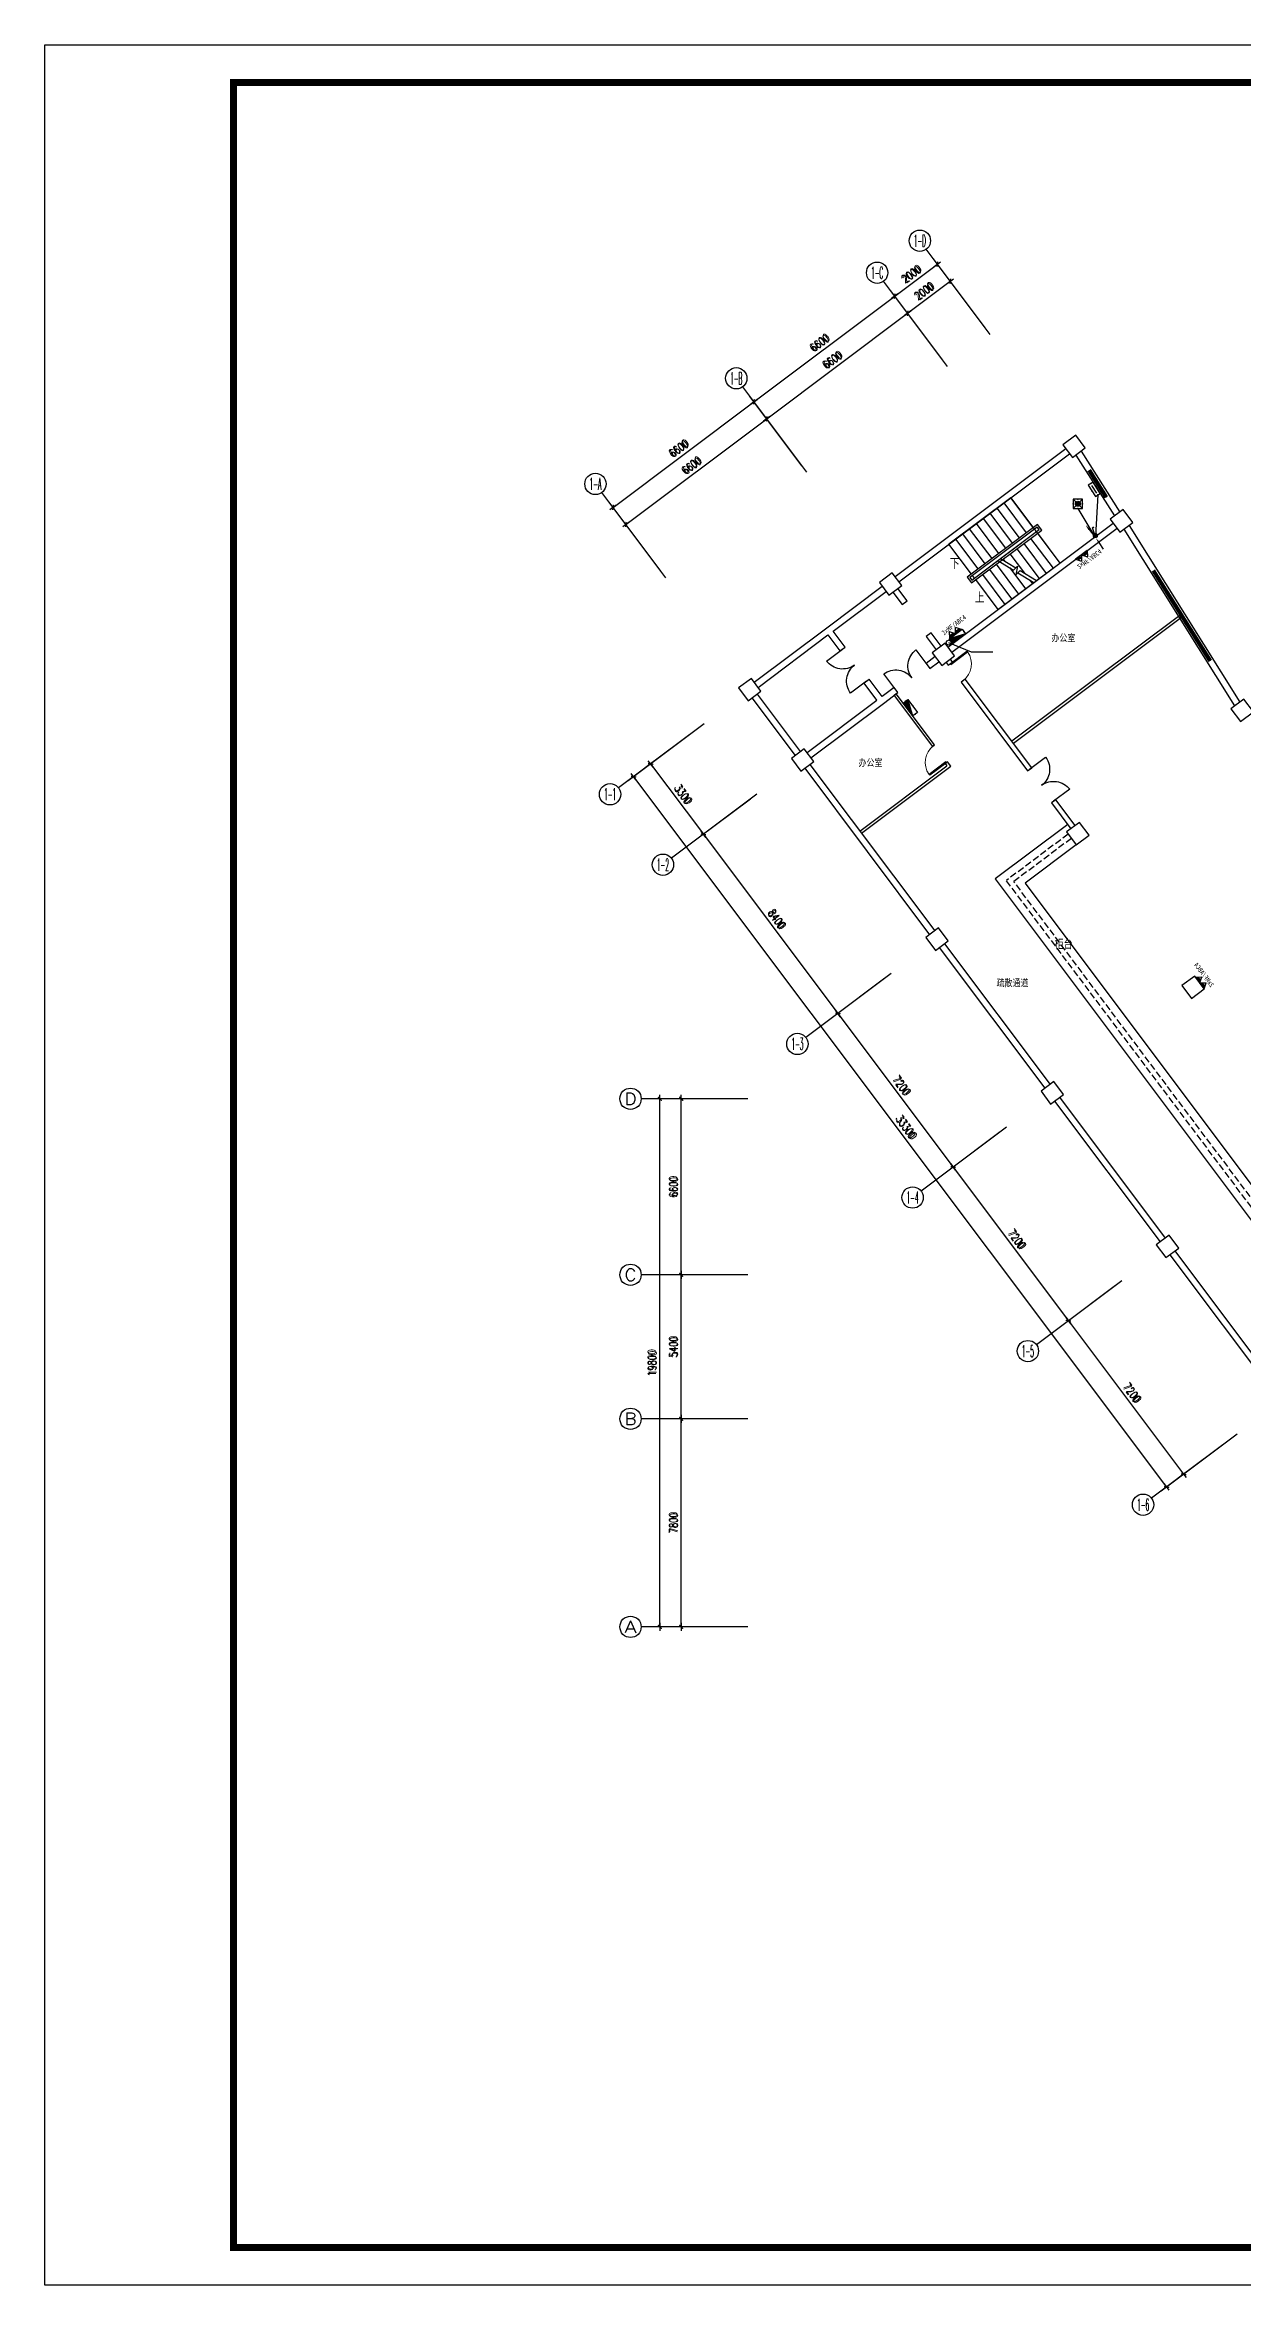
# Model space of a CAD drawing. Extents: x -149393 to 1177518, y -366685 to 296590.
# Drawn here: x 731850 to 776734, y -685 to 83324 of the extents above; entities that cross this region are included whole.
import ezdxf
from ezdxf.enums import TextEntityAlignment as Align

# ---------------------------------------------------------------- set-up
doc = ezdxf.new("R2010")
doc.units = 0
doc.header["$LTSCALE"] = 1000
doc.header["$MEASUREMENT"] = 0
doc.linetypes.add('DASH', pattern=[0.35, 0.25, -0.1])
doc.linetypes.add('常规', pattern=[20, 10, 0, 10])
doc.layers.get('0').update_dxf_attribs({"linetype": 'CONTINUOUS'})
doc.layers.get('Defpoints').update_dxf_attribs({"linetype": 'CONTINUOUS'})
for name, color, linetype in [('AXIS', 3, 'CONTINUOUS'), ('AXIS_TEXT', 7, 'CONTINUOUS'), ('COLUMN', 9, 'CONTINUOUS'), ('EQUIP-消防', 3, 'CONTINUOUS'), ('LWIRE', 4, 'CONTINUOUS'), ('PUB_TITLE', 253, 'CONTINUOUS'), ('STAIR', 2, 'CONTINUOUS'), ('TEL_SYMB', 3, 'CONTINUOUS'), ('TEL_TEXT', 7, 'CONTINUOUS'), ('WALL', 9, 'CONTINUOUS'), ('WALL-MOVE', 6, 'CONTINUOUS'), ('WINDOW', 4, 'CONTINUOUS'), ('WIRE-应急', 60, '常规')]:
    doc.layers.add(name, color=color, linetype=linetype)
doc.styles.add('_TCH_AXIS', font='COMPLEX', dxfattribs={"bigfont": 'GBCBIG'})
doc.styles.add('_TCH_DIM', font='SIMPLEX', dxfattribs={"bigfont": 'GBCBIG'})
doc.styles.add('_TCH_DIM_T3', font='SIMPLEX', dxfattribs={"width": 0.705882, "bigfont": 'GBCBIG'})
doc.styles.add('_TEL_DIM', font='', dxfattribs={"width": 0.8, "height": 3.5})
doc.styles.add('COMPLEX', font='COMPLEX')
doc.styles.add('DIM_FONT', font='SIMPLEX.shx', dxfattribs={"width": 0.8})
doc.styles.get("Standard").update_dxf_attribs({"font": 'gbenor.shx', "bigfont": 'gbcbig.shx'})
doc.styles.add('宋体', font='')
doc.styles.get('_TEL_DIM').set_extended_font_data('SimSun')
doc.styles.get('宋体').set_extended_font_data('SimSun')
doc.dimstyles.new('_TCH_ARCH&&100', dxfattribs={"dimtxt": 297.5, "dimasz": 100, "dimexe": 250, "dimexo": 300, "dimgap": 126.25, "dimtad": 1, "dimdec": 0, "dimzin": 0, "dimdsep": 46, "dimtxsty": '_TCH_DIM_T3', "dimblk": 'ARCHTICK', "dimcen": 0.09, "dimclrt": 7, "dimazin": 2, "dimtfac": 1, "dimtdec": 0, "dimtix": 1, "dimtmove": 2, "dimatfit": 3, "dimfxl": 1, "dimtolj": 1, "dimtzin": 0, "dimarcsym": 0})
doc.dimstyles.new('DIMN', dxfattribs={"dimtxt": 300, "dimasz": 1, "dimexe": 250, "dimexo": 300, "dimgap": 150, "dimtad": 1, "dimdec": 0, "dimdsep": 46, "dimtxsty": 'DIM_FONT', "dimblk": '_DIMX', "dimcen": 2.5, "dimclrt": 7, "dimadec": 0, "dimazin": 0, "dimtfac": 1, "dimtdec": 0, "dimtix": 1, "dimtmove": 2, "dimatfit": 3, "dimldrblk": '_DIMX', "dimfxl": 1, "dimtolj": 1, "dimarcsym": 0})

# ---------------------------------------------------------------- blocks, each defined once
blk = doc.blocks.new('$equip_U$00000441(cyc-PC)')
for p, q in [((-0.78, 0), (-0.39, 0.56)), ((0, 0), (-0.78, 0)), ((-0.54, 0.06), (-0.38, 0.23)), ((-0.54, 0.17), (-0.48, 0.23)), ((-0.54, 0), (-0.54, 0.23)), ((-0.54, 0.23), (-0.24, 0.23)), ((-0.24, 0), (-0.54, 0)), ((-0.5, 0), (-0.27, 0.23)), ((-0.4, 0), (-0.24, 0.16)), ((0, 0), (-0.39, 0.56)), ((-0.3, 0), (-0.24, 0.06)), ((-0.24, 0.23), (-0.24, 0)), ((0, 0), (0.39, 0.56)), ((0.78, 0), (0, 0)), ((0.24, 0.06), (0.41, 0.23)), ((0.24, 0.17), (0.3, 0.23)), ((0.24, 0), (0.24, 0.23)), ((0.24, 0.23), (0.54, 0.23)), ((0.54, 0), (0.24, 0)), ((0.28, 0), (0.51, 0.23)), ((0.38, 0), (0.54, 0.16)), ((0.78, 0), (0.39, 0.56)), ((0.49, 0), (0.54, 0.06)), ((0.54, 0.23), (0.54, 0))]:
    blk.add_line(p, q)
blk.add_point((0, 0))
at = {"style": '宋体', "width": 0.8}
blk.add_text('2xMF/ABC4', height=0.522, dxfattribs=at).set_placement((-1.12, 0.62))
at = {"color": 7, "style": '_TEL_DIM', "flags": 1}
blk.add_attdef('A', text='', height=0.00002, dxfattribs=at).set_placement((0, 0), align=Align.MIDDLE_CENTER)
blk = doc.blocks.new('$equip_U$00000306(cyc-PC)')
for p, q in [((1.6, -0.29), (0, 0.29)), ((0, 0.29), (1.6, 0.29)), ((0, -0.29), (0, 0.29)), ((1.6, 0.29), (1.6, -0.29)), ((1.6, -0.29), (0, -0.29))]:
    blk.add_line(p, q)
for p in [(0, 0), (0.8, 0.29), (1.6, 0), (0.8, -0.29)]:
    blk.add_point(p)
blk.add_solid([(1.6, -0.29), (0, -0.29), (0, 0.29)])
at = {"color": 7, "style": '_TEL_DIM', "flags": 1}
blk.add_attdef('A', text='', height=0.00002, dxfattribs=at).set_placement((0, 0), align=Align.MIDDLE_CENTER)
blk = doc.blocks.new('$TelecSys$00000079')
for p, q in [((0.7, 0.7), (0, 0)), ((0.1, 0.1), (0.1, 0.1)), ((-0.1, -0.1), (-0.1, -0.1))]:
    blk.add_line(p, q)
at = {"const_width": 0.142}
blk.add_lwpolyline([(-0.07, 0, 1), (0.07, 0, 1)], format="xyb", close=True, dxfattribs=at)
blk.add_solid([(0.63, 0.77), (0.77, 0.63), (1.15, 1.15)])
at = {"width": 0.8, "flags": 9}
blk.add_attdef('A', (0, 0), '', height=0.00002, dxfattribs=at)
blk = doc.blocks.new('$equip_U$00000427(cyc-PC)')
for p, q in [((-0.43, -0.43), (0.43, 0.43)), ((-0.43, 0.43), (0.43, -0.43))]:
    blk.add_line(p, q)
blk.add_lwpolyline([(-0.5, 0.5), (-0.5, -0.5), (0.5, -0.5), (0.5, 0.5)], close=True)
blk.add_circle((0, 0), 0.275)
for p in [(-0.5, 0), (0, 0.5), (0.5, 0), (0, -0.5)]:
    blk.add_point(p)
for points in [[(-0.24, 0.14), (0.24, 0.14), (-0.27, 0), (0.27, 0)], [(-0.24, -0.14), (0.24, -0.14), (-0.27, 0), (0.27, 0)], [(-0.14, 0.24), (0.14, 0.24), (-0.24, 0.14), (0.24, 0.14)], [(0, 0.27), (0, 0.27), (-0.14, 0.24), (0.14, 0.24)], [(-0.14, -0.24), (0.14, -0.24), (-0.24, -0.14), (0.24, -0.14)], [(0, -0.27), (0, -0.27), (-0.14, -0.24), (0.14, -0.24)]]:
    blk.add_solid(points)
at = {"color": 7, "style": '_TEL_DIM', "flags": 1}
blk.add_attdef('A', text='', height=0.00002, dxfattribs=at).set_placement((0, 0), align=Align.MIDDLE_CENTER)
blk = doc.blocks.new('$equip_U$00000423(cyc-PC)')
for p, q in [((0.15, 0.36), (0.63, 0.83)), ((0.63, 0.83), (0.77, 0.69))]:
    blk.add_line(p, q)
blk.add_circle((0, 0.21), 0.208)
for p in [(-0.21, 0.21), (-0.05, 0.4), (0, 0), (0.21, 0.21), (0.7, 0.76)]:
    blk.add_point(p)
for points in [[(-0.18, 0.31), (0.18, 0.31), (-0.21, 0.21), (0.21, 0.21)], [(-0.18, 0.1), (0.18, 0.1), (-0.21, 0.21), (0.21, 0.21)], [(-0.1, 0.39), (0.1, 0.39), (-0.18, 0.31), (0.18, 0.31)], [(-0.1, 0.03), (0.1, 0.03), (-0.18, 0.1), (0.18, 0.1)], [(0, 0.42), (0, 0.42), (-0.1, 0.39), (0.1, 0.39)], [(0, 0), (0, 0), (-0.1, 0.03), (0.1, 0.03)]]:
    blk.add_solid(points)
at = {"color": 7, "style": '_TEL_DIM', "flags": 1}
blk.add_attdef('A', text='', height=0.00002, dxfattribs=at).set_placement((0, 0), align=Align.MIDDLE_CENTER)
blk = doc.blocks.new('$equip_U$00000108(cyc-PC)')
for p, q in [((-0.72, 0.6), (-0.72, 0)), ((0.72, 0.6), (-0.72, 0.6)), ((-0.72, 0), (0.72, 0)), ((-0.48, 0.3), (0.48, 0.3)), ((0.72, 0), (0.72, 0.6))]:
    blk.add_line(p, q)
for p in [(-0.72, 0.3), (0, 0.6), (0, 0), (0.72, 0.3)]:
    blk.add_point(p)
blk.add_solid([(0.24, 0.23), (0.53, 0.3), (0.24, 0.37)])
at = {"color": 7, "style": '_TEL_DIM', "flags": 1}
blk.add_attdef('A', text='', height=0.00002, dxfattribs=at).set_placement((0, 0), align=Align.MIDDLE_CENTER)
blk = doc.blocks.new('$TelecSys$00000078')
for p, q in [((0.1, 0.1), (0.1, 0.1)), ((1.15, 1.15), (0.55, 0.55)), ((-0.1, -0.1), (-0.1, -0.1))]:
    blk.add_line(p, q)
at = {"const_width": 0.142}
blk.add_lwpolyline([(-0.07, 0, 1), (0.07, 0, 1)], format="xyb", close=True, dxfattribs=at)
blk.add_solid([(0.62, 0.48), (0.48, 0.62), (0.1, 0.1)])
at = {"width": 0.8, "flags": 9}
blk.add_attdef('A', (0, 0), '', height=0.00002, dxfattribs=at)
blk = doc.blocks.new('_DIMX')
blk.add_line((-150, 0), (150, 0))
at = {"const_width": 50}
blk.add_lwpolyline([(-70, -70), (70, 70)], dxfattribs=at)
blk = doc.blocks.new('_ArchTick')
at = {"color": 0, "linetype": 'ByBlock', "const_width": 0.4}
blk.add_lwpolyline([(-0.5, -0.5), (0.5, 0.5)], dxfattribs=at)
blk = doc.blocks.new('*D869')
at = {"layer": 'AXIS', "color": 0, "lineweight": -2, "transparency": 16777216}
for p, q in [((764191, 73258), (765791, 74458)), ((767111, 72698), (765641, 74658)), ((765511, 71498), (764041, 73458))]:
    blk.add_line(p, q, dxfattribs=at)
at = {"layer": 'Defpoints', "color": 0, "transparency": 16777216}
for p in [(765791, 74458), (767291, 72458), (765691, 71258)]:
    blk.add_point(p, dxfattribs=at)
at = {"layer": 'AXIS', "color": 0, "lineweight": -2, "transparency": 16777216, "xscale": 100, "yscale": 100, "zscale": 100}
for p, rotation in [((765791, 74458), 36.87000000000068), ((764191, 73258), 216.8700000000007)]:
    blk.add_blockref('_ArchTick', p, dxfattribs=dict(at, rotation=rotation))
at = {"layer": 'AXIS', "color": 7, "transparency": 16777216, "insert": (764826, 74078), "char_height": 297.5, "attachment_point": 5, "rotation": 36.87, "style": '_TCH_DIM_T3'}
blk.add_mtext('\\A1;2000', dxfattribs=at)
blk = doc.blocks.new('*D870')
at = {"layer": 'AXIS', "color": 0, "lineweight": -2, "transparency": 16777216}
for p, q in [((763711, 73898), (765311, 75098)), ((767111, 72698), (765161, 75298)), ((765511, 71498), (763561, 74098))]:
    blk.add_line(p, q, dxfattribs=at)
at = {"layer": 'Defpoints', "color": 0, "transparency": 16777216}
for p in [(765311, 75098), (767291, 72458), (765691, 71258)]:
    blk.add_point(p, dxfattribs=at)
at = {"layer": 'AXIS', "color": 0, "lineweight": -2, "transparency": 16777216, "xscale": 100, "yscale": 100, "zscale": 100}
for p, rotation in [((765311, 75098), 36.87000000000068), ((763711, 73898), 216.8700000000007)]:
    blk.add_blockref('_ArchTick', p, dxfattribs=dict(at, rotation=rotation))
at = {"layer": 'AXIS', "color": 7, "transparency": 16777216, "insert": (764346, 74718), "char_height": 297.5, "attachment_point": 5, "rotation": 36.87, "style": '_TCH_DIM_T3'}
blk.add_mtext('\\A1;2000', dxfattribs=at)
blk = doc.blocks.new('*D871')
at = {"layer": 'AXIS', "color": 0, "lineweight": -2, "transparency": 16777216}
for p, q in [((758911, 69298), (764191, 73258)), ((765511, 71498), (764041, 73458)), ((760231, 67538), (758761, 69498))]:
    blk.add_line(p, q, dxfattribs=at)
at = {"layer": 'Defpoints', "color": 0, "transparency": 16777216}
for p in [(764191, 73258), (765691, 71258), (760411, 67298)]:
    blk.add_point(p, dxfattribs=at)
at = {"layer": 'AXIS', "color": 0, "lineweight": -2, "transparency": 16777216, "xscale": 100, "yscale": 100, "zscale": 100}
for p, rotation in [((764191, 73258), 36.86999999999998), ((758911, 69298), 216.87)]:
    blk.add_blockref('_ArchTick', p, dxfattribs=dict(at, rotation=rotation))
at = {"layer": 'AXIS', "color": 7, "transparency": 16777216, "insert": (761386, 71498), "char_height": 297.5, "attachment_point": 5, "rotation": 36.87, "style": '_TCH_DIM_T3'}
blk.add_mtext('\\A1;6600', dxfattribs=at)
blk = doc.blocks.new('*D872')
at = {"layer": 'AXIS', "color": 0, "lineweight": -2, "transparency": 16777216}
for p, q in [((765511, 71498), (763561, 74098)), ((758431, 69938), (763711, 73898)), ((760231, 67538), (758281, 70138))]:
    blk.add_line(p, q, dxfattribs=at)
at = {"layer": 'Defpoints', "color": 0, "transparency": 16777216}
for p in [(763711, 73898), (765691, 71258), (760411, 67298)]:
    blk.add_point(p, dxfattribs=at)
at = {"layer": 'AXIS', "color": 0, "lineweight": -2, "transparency": 16777216, "xscale": 100, "yscale": 100, "zscale": 100}
for p, rotation in [((763711, 73898), 36.86999999999998), ((758431, 69938), 216.87)]:
    blk.add_blockref('_ArchTick', p, dxfattribs=dict(at, rotation=rotation))
at = {"layer": 'AXIS', "color": 7, "transparency": 16777216, "insert": (760906, 72138), "char_height": 297.5, "attachment_point": 5, "rotation": 36.87, "style": '_TCH_DIM_T3'}
blk.add_mtext('\\A1;6600', dxfattribs=at)
blk = doc.blocks.new('*D873')
at = {"layer": 'AXIS', "color": 0, "lineweight": -2, "transparency": 16777216}
for p, q in [((753631, 65338), (758911, 69298)), ((760231, 67538), (758761, 69498)), ((754951, 63578), (753481, 65538))]:
    blk.add_line(p, q, dxfattribs=at)
at = {"layer": 'Defpoints', "color": 0, "transparency": 16777216}
for p in [(758911, 69298), (760411, 67298), (755131, 63338)]:
    blk.add_point(p, dxfattribs=at)
at = {"layer": 'AXIS', "color": 0, "lineweight": -2, "transparency": 16777216, "xscale": 100, "yscale": 100, "zscale": 100}
for p, rotation in [((758911, 69298), 36.86999999999937), ((753631, 65338), 216.8699999999994)]:
    blk.add_blockref('_ArchTick', p, dxfattribs=dict(at, rotation=rotation))
at = {"layer": 'AXIS', "color": 7, "transparency": 16777216, "insert": (756106, 67538), "char_height": 297.5, "attachment_point": 5, "rotation": 36.87, "style": '_TCH_DIM_T3'}
blk.add_mtext('\\A1;6600', dxfattribs=at)
blk = doc.blocks.new('*D874')
at = {"layer": 'AXIS', "color": 0, "lineweight": -2, "transparency": 16777216}
for p, q in [((753151, 65978), (758431, 69938)), ((760231, 67538), (758281, 70138)), ((754951, 63578), (753001, 66178))]:
    blk.add_line(p, q, dxfattribs=at)
at = {"layer": 'Defpoints', "color": 0, "transparency": 16777216}
for p in [(758431, 69938), (760411, 67298), (755131, 63338)]:
    blk.add_point(p, dxfattribs=at)
at = {"layer": 'AXIS', "color": 0, "lineweight": -2, "transparency": 16777216, "xscale": 100, "yscale": 100, "zscale": 100}
for p, rotation in [((758431, 69938), 36.86999999999977), ((753151, 65978), 216.8699999999998)]:
    blk.add_blockref('_ArchTick', p, dxfattribs=dict(at, rotation=rotation))
at = {"layer": 'AXIS', "color": 7, "transparency": 16777216, "insert": (755626, 68178), "char_height": 297.5, "attachment_point": 5, "rotation": 36.87, "style": '_TCH_DIM_T3'}
blk.add_mtext('\\A1;6600', dxfattribs=at)
blk = doc.blocks.new('*D885')
at = {"layer": 'AXIS', "color": 0, "lineweight": -2, "transparency": 16777216}
for p, q in [((763340, 48321), (761380, 46851)), ((761580, 47001), (765900, 41241)), ((767660, 42561), (765700, 41091))]:
    blk.add_line(p, q, dxfattribs=at)
at = {"layer": 'Defpoints', "color": 0, "transparency": 16777216}
for p in [(763580, 48501), (767900, 42741), (765900, 41241)]:
    blk.add_point(p, dxfattribs=at)
at = {"layer": 'AXIS', "color": 0, "lineweight": -2, "transparency": 16777216, "xscale": 100, "yscale": 100, "zscale": 100}
for p, rotation in [((761580, 47001), 126.8700000000011), ((765900, 41241), 306.8700000000011)]:
    blk.add_blockref('_ArchTick', p, dxfattribs=dict(at, rotation=rotation))
at = {"layer": 'AXIS', "color": 7, "transparency": 16777216, "insert": (763960, 44286), "char_height": 297.5, "attachment_point": 5, "rotation": 306.87, "style": '_TCH_DIM_T3'}
blk.add_mtext('\\A1;7200', dxfattribs=at)
blk = doc.blocks.new('*D886')
at = {"layer": 'AXIS', "color": 0, "lineweight": -2, "transparency": 16777216}
for p, q in [((771980, 36801), (770020, 35331)), ((770220, 35481), (774540, 29721)), ((776300, 31041), (774340, 29571))]:
    blk.add_line(p, q, dxfattribs=at)
at = {"layer": 'Defpoints', "color": 0, "transparency": 16777216}
for p in [(772220, 36981), (776540, 31221), (774540, 29721)]:
    blk.add_point(p, dxfattribs=at)
at = {"layer": 'AXIS', "color": 0, "lineweight": -2, "transparency": 16777216, "xscale": 100, "yscale": 100, "zscale": 100}
for p, rotation in [((770220, 35481), 126.8700000000012), ((774540, 29721), 306.8700000000013)]:
    blk.add_blockref('_ArchTick', p, dxfattribs=dict(at, rotation=rotation))
at = {"layer": 'AXIS', "color": 7, "transparency": 16777216, "insert": (772600, 32766), "char_height": 297.5, "attachment_point": 5, "rotation": 306.87, "style": '_TCH_DIM_T3'}
blk.add_mtext('\\A1;7200', dxfattribs=at)
blk = doc.blocks.new('*D887')
at = {"layer": 'AXIS', "color": 0, "lineweight": -2, "transparency": 16777216}
for p, q in [((756320, 57681), (753720, 55731)), ((753920, 55881), (773900, 29241)), ((776300, 31041), (773700, 29091))]:
    blk.add_line(p, q, dxfattribs=at)
at = {"layer": 'Defpoints', "color": 0, "transparency": 16777216}
for p in [(756560, 57861), (776540, 31221), (773900, 29241)]:
    blk.add_point(p, dxfattribs=at)
at = {"layer": 'AXIS', "color": 0, "lineweight": -2, "transparency": 16777216, "xscale": 100, "yscale": 100, "zscale": 100}
for p, rotation in [((753920, 55881), 126.8700000000008), ((773900, 29241), 306.8700000000008)]:
    blk.add_blockref('_ArchTick', p, dxfattribs=dict(at, rotation=rotation))
at = {"layer": 'AXIS', "color": 7, "transparency": 16777216, "insert": (764130, 42726), "char_height": 297.5, "attachment_point": 5, "rotation": 306.87, "style": '_TCH_DIM_T3'}
blk.add_mtext('\\A1;33300', dxfattribs=at)
blk = doc.blocks.new('*D888')
at = {"layer": 'AXIS', "color": 0, "lineweight": -2, "transparency": 16777216}
for p, q in [((767660, 42561), (765700, 41091)), ((765900, 41241), (770220, 35481)), ((771980, 36801), (770020, 35331))]:
    blk.add_line(p, q, dxfattribs=at)
at = {"layer": 'Defpoints', "color": 0, "transparency": 16777216}
for p in [(767900, 42741), (772220, 36981), (770220, 35481)]:
    blk.add_point(p, dxfattribs=at)
at = {"layer": 'AXIS', "color": 0, "lineweight": -2, "transparency": 16777216, "xscale": 100, "yscale": 100, "zscale": 100}
for p, rotation in [((765900, 41241), 126.8700000000003), ((770220, 35481), 306.8700000000003)]:
    blk.add_blockref('_ArchTick', p, dxfattribs=dict(at, rotation=rotation))
at = {"layer": 'AXIS', "color": 7, "transparency": 16777216, "insert": (768280, 38526), "char_height": 297.5, "attachment_point": 5, "rotation": 306.87, "style": '_TCH_DIM_T3'}
blk.add_mtext('\\A1;7200', dxfattribs=at)
blk = doc.blocks.new('*D889')
at = {"layer": 'AXIS', "color": 0, "lineweight": -2, "transparency": 16777216}
for p, q in [((758300, 55041), (756340, 53571)), ((756540, 53721), (761580, 47001)), ((763340, 48321), (761380, 46851))]:
    blk.add_line(p, q, dxfattribs=at)
at = {"layer": 'Defpoints', "color": 0, "transparency": 16777216}
for p in [(758540, 55221), (763580, 48501), (761580, 47001)]:
    blk.add_point(p, dxfattribs=at)
at = {"layer": 'AXIS', "color": 0, "lineweight": -2, "transparency": 16777216, "xscale": 100, "yscale": 100, "zscale": 100}
for p, rotation in [((756540, 53721), 126.8700000000008), ((761580, 47001), 306.8700000000008)]:
    blk.add_blockref('_ArchTick', p, dxfattribs=dict(at, rotation=rotation))
at = {"layer": 'AXIS', "color": 7, "transparency": 16777216, "insert": (759280, 50526), "char_height": 297.5, "attachment_point": 5, "rotation": 306.87, "style": '_TCH_DIM_T3'}
blk.add_mtext('\\A1;8400', dxfattribs=at)
blk = doc.blocks.new('*D890')
at = {"layer": 'AXIS', "color": 0, "lineweight": -2, "transparency": 16777216}
for p, q in [((756320, 57681), (754360, 56211)), ((754560, 56361), (756540, 53721)), ((758300, 55041), (756340, 53571))]:
    blk.add_line(p, q, dxfattribs=at)
at = {"layer": 'Defpoints', "color": 0, "transparency": 16777216}
for p in [(756560, 57861), (758540, 55221), (756540, 53721)]:
    blk.add_point(p, dxfattribs=at)
at = {"layer": 'AXIS', "color": 0, "lineweight": -2, "transparency": 16777216, "xscale": 100, "yscale": 100, "zscale": 100}
for p, rotation in [((754560, 56361), 126.8700000000016), ((756540, 53721), 306.8700000000015)]:
    blk.add_blockref('_ArchTick', p, dxfattribs=dict(at, rotation=rotation))
at = {"layer": 'AXIS', "color": 7, "transparency": 16777216, "insert": (755770, 55206), "char_height": 297.5, "attachment_point": 5, "rotation": 306.87, "style": '_TCH_DIM_T3'}
blk.add_mtext('\\A1;3300', dxfattribs=at)
blk = doc.blocks.new('*D896')
at = {"layer": 'AXIS', "color": 0, "lineweight": -2, "transparency": 16777216}
for p, q in [((757905, 31802), (755455, 31802)), ((755705, 24002), (755705, 31802)), ((757905, 24002), (755455, 24002))]:
    blk.add_line(p, q, dxfattribs=at)
at = {"layer": 'Defpoints', "color": 0, "transparency": 16777216}
for p in [(755705, 31802), (758205, 31802), (758205, 24002)]:
    blk.add_point(p, dxfattribs=at)
at = {"layer": 'AXIS', "color": 0, "lineweight": -2, "transparency": 16777216, "xscale": 100, "yscale": 100, "zscale": 100}
for p, rotation in [((755705, 31802), 90), ((755705, 24002), 270)]:
    blk.add_blockref('_ArchTick', p, dxfattribs=dict(at, rotation=rotation))
at = {"layer": 'AXIS', "color": 7, "transparency": 16777216, "insert": (755430, 27902), "char_height": 297.5, "attachment_point": 5, "rotation": 90, "style": '_TCH_DIM_T3'}
blk.add_mtext('\\A1;7800', dxfattribs=at)
blk = doc.blocks.new('*D897')
at = {"layer": 'AXIS', "color": 0, "lineweight": -2, "transparency": 16777216}
for p, q in [((757605, 43802), (754655, 43802)), ((754905, 24002), (754905, 43802)), ((757605, 24002), (754655, 24002))]:
    blk.add_line(p, q, dxfattribs=at)
at = {"layer": 'Defpoints', "color": 0, "transparency": 16777216}
for p in [(754905, 43802), (757905, 43802), (757905, 24002)]:
    blk.add_point(p, dxfattribs=at)
at = {"layer": 'AXIS', "color": 0, "lineweight": -2, "transparency": 16777216, "xscale": 100, "yscale": 100, "zscale": 100}
for p, rotation in [((754905, 43802), 90), ((754905, 24002), 270)]:
    blk.add_blockref('_ArchTick', p, dxfattribs=dict(at, rotation=rotation))
at = {"layer": 'AXIS', "color": 7, "transparency": 16777216, "insert": (754630, 33902), "char_height": 297.5, "attachment_point": 5, "rotation": 90, "style": '_TCH_DIM_T3'}
blk.add_mtext('\\A1;19800', dxfattribs=at)
blk = doc.blocks.new('*D898')
at = {"layer": 'AXIS', "color": 0, "lineweight": -2, "transparency": 16777216}
for p, q in [((757905, 37202), (755455, 37202)), ((755705, 31802), (755705, 37202)), ((757905, 31802), (755455, 31802))]:
    blk.add_line(p, q, dxfattribs=at)
at = {"layer": 'Defpoints', "color": 0, "transparency": 16777216}
for p in [(755705, 37202), (758205, 37202), (758205, 31802)]:
    blk.add_point(p, dxfattribs=at)
at = {"layer": 'AXIS', "color": 0, "lineweight": -2, "transparency": 16777216, "xscale": 100, "yscale": 100, "zscale": 100}
for p, rotation in [((755705, 37202), 90), ((755705, 31802), 270)]:
    blk.add_blockref('_ArchTick', p, dxfattribs=dict(at, rotation=rotation))
at = {"layer": 'AXIS', "color": 7, "transparency": 16777216, "insert": (755430, 34502), "char_height": 297.5, "attachment_point": 5, "rotation": 90, "style": '_TCH_DIM_T3'}
blk.add_mtext('\\A1;5400', dxfattribs=at)
blk = doc.blocks.new('*D899')
at = {"layer": 'AXIS', "color": 0, "lineweight": -2, "transparency": 16777216}
for p, q in [((757905, 43802), (755455, 43802)), ((755705, 37202), (755705, 43802)), ((757905, 37202), (755455, 37202))]:
    blk.add_line(p, q, dxfattribs=at)
at = {"layer": 'Defpoints', "color": 0, "transparency": 16777216}
for p in [(755705, 43802), (758205, 43802), (758205, 37202)]:
    blk.add_point(p, dxfattribs=at)
at = {"layer": 'AXIS', "color": 0, "lineweight": -2, "transparency": 16777216, "xscale": 100, "yscale": 100, "zscale": 100}
for p, rotation in [((755705, 43802), 90), ((755705, 37202), 270)]:
    blk.add_blockref('_ArchTick', p, dxfattribs=dict(at, rotation=rotation))
at = {"layer": 'AXIS', "color": 7, "transparency": 16777216, "insert": (755430, 40502), "char_height": 297.5, "attachment_point": 5, "rotation": 90, "style": '_TCH_DIM_T3'}
blk.add_mtext('\\A1;6600', dxfattribs=at)
blk = doc.blocks.new('_AXISO')
blk.add_circle((0, 0), 0.5)
at = {"layer": 'AXIS_TEXT', "style": 'COMPLEX', "width": 1.041667}
blk.add_attdef('A', text='', height=0.56, dxfattribs=at).set_placement((-0.25, -0.28), (0.25, -0.28), align=Align.FIT)
blk = doc.blocks.new('_FZHK')
blk.add_lwpolyline([(-0.5, -0.5), (0.5, -0.5), (0.5, 0.5), (-0.5, 0.5)], close=True)
blk = doc.blocks.new('$TCHSYS$WIN2D')
for p, q in [((-0.5, 0.5), (0.5, 0.5)), ((0.5, 0.167), (-0.5, 0.167)), ((0.5, -0.167), (-0.5, -0.167)), ((-0.5, -0.5), (0.5, -0.5))]:
    blk.add_line(p, q)
blk = doc.blocks.new('$DorLib2D$00000001')
for p, q in [((0.45, 0.975), (0.5, 0.975)), ((0.45, 0), (0.45, 0.975)), ((0.5, 0), (0.45, 0)), ((0.5, 0), (0.5, 0.975))]:
    blk.add_line(p, q)
at = {"lineweight": 13}
blk.add_arc((0.475, 0), 0.975, 91.46928, 180, dxfattribs=at)

msp = doc.modelspace()

# ---------------------------------------------------------------- linework, layer by layer
for points in [[(765730.1, 60907.4), (766578.1, 60563), (767384, 60563)], [(770194.5, 54086.6), (767474.5, 52046.6), (780748.5, 34348)], [(770514.5, 53326.6), (768594.5, 51886.6), (781255.3, 35005.6)]]:
    msp.add_lwpolyline(points)
msp.add_circle((765730.1, 60907.4), 90.8)
at = {"layer": 'AXIS'}
for p, q in [((767291, 72457.8), (764891, 75657.8)), ((765691, 71257.8), (763291, 74457.8)), ((760411, 67297.8), (758011, 70497.8)), ((755131, 63337.8), (752731, 66537.8)), ((756559.9, 57860.7), (753359.9, 55460.7)), ((758539.9, 55220.7), (755339.9, 52820.7)), ((758539.9, 55220.7), (755339.9, 52820.7)), ((763579.9, 48500.7), (760379.9, 46100.7)), ((758205.1, 43801.8), (754205.1, 43801.8)), ((767900, 42740.7), (764700, 40340.7)), ((758205.1, 37201.8), (754205.1, 37201.8)), ((758205.1, 37201.8), (754205.1, 37201.8)), ((772220, 36980.7), (769020, 34580.7)), ((758205.1, 31801.8), (754205.1, 31801.8)), ((758205.1, 31801.8), (754205.1, 31801.8)), ((776540, 31220.7), (773340, 28820.7)), ((758205.1, 24001.8), (754205.1, 24001.8))]:
    msp.add_line(p, q, dxfattribs=at)
for centre in [(753039.9, 55220.7), (755019.9, 52580.7), (760059.9, 45860.7), (753805.1, 43801.8), (764380, 40100.7), (753805.1, 37201.8), (753805.1, 31801.8), (753805.1, 24001.8)]:
    msp.add_circle(centre, 400, dxfattribs=at)
at = {"layer": 'PUB_TITLE'}
msp.add_lwpolyline([(731849.9, 83323.9), (850649.9, 83323.9), (850649.9, -684.6), (731849.9, -684.6)], close=True, dxfattribs=at)
at = {"layer": 'PUB_TITLE', "const_width": 270.7}
msp.add_lwpolyline([(738921.3, 81909.6), (849235.6, 81909.6), (849235.6, 729.6), (738921.3, 729.6), (738921.3, 81909.6)], close=True, dxfattribs=at)
at = {"layer": 'STAIR', "color": 59}
for p, q in [((768066, 66340.3), (765742.3, 64597.5)), ((767872.3, 64446.9), (767033.2, 65565.7)), ((768130.5, 64640.5), (767291.4, 65759.3)), ((768388.7, 64834.2), (767549.6, 65953)), ((768646.9, 65027.8), (767807.8, 66146.6)), ((768905.1, 65221.5), (768066, 66340.3)), ((768066, 66340.3), (769902, 63892.3)), ((766839.6, 63672.3), (766000.5, 64791.1)), ((767097.8, 63866), (766258.6, 64984.8)), ((769062.8, 65339.8), (766423.6, 63360.3)), ((767355.9, 64059.6), (766516.8, 65178.4)), ((769048.5, 65239.4), (766524, 63346)), ((766581.4, 63150), (769220.6, 65129.4)), ((766595.7, 63250.4), (769120.2, 65143.8)), ((768948.1, 65164.1), (766624.4, 63421.3)), ((767614.1, 64253.2), (766775, 65372.1)), ((767677, 64061.3), (769019.8, 65068.5)), ((768804.7, 64817.4), (769643.8, 63698.6)), ((769120.2, 65143.8), (769048.5, 65239.4)), ((769220.6, 65129.4), (769062.8, 65339.8)), ((769062.8, 65011.1), (769902, 63892.3)), ((766581.4, 63478.7), (765742.3, 64597.5)), ((766696.1, 63325.7), (767574.2, 63984.2)), ((767513.7, 63849.2), (768352.8, 62730.4)), ((767574.2, 63984.2), (768162.6, 63622.7)), ((767677, 64061.3), (768252.5, 63707.7)), ((767771.9, 64042.9), (767827.3, 63969)), ((768030.1, 64236.5), (768575.6, 63509.2)), ((768288.3, 64430.2), (769127.4, 63311.3)), ((768546.5, 64623.8), (769385.6, 63505)), ((769023.9, 63233.7), (769902, 63892.3)), ((766423.6, 63360.3), (766581.4, 63150)), ((766524, 63346), (766595.7, 63250.4)), ((766696.1, 63325.7), (766624.4, 63421.3)), ((766739.2, 63268.3), (767578.3, 62149.5)), ((766997.4, 63461.9), (767836.5, 62343.1)), ((767255.5, 63655.6), (768094.7, 62536.8)), ((767578.3, 62149.5), (768921.1, 63156.6)), ((768022.5, 63708.8), (768611, 62924.1)), ((768162.6, 63622.7), (768317.5, 63769.3)), ((768317.5, 63769.3), (768253, 63454.3)), ((768253, 63454.3), (768415.1, 63607.8)), ((768325.3, 63522.7), (768921.1, 63156.6)), ((768415.1, 63607.8), (769023.9, 63233.7)), ((768770.8, 63249), (768869.2, 63117.7))]:
    msp.add_line(p, q, dxfattribs=at)
at = {"layer": 'TEL_SYMB', "color": 59, "elevation": 1793}
msp.add_lwpolyline([(766054.3, 63912.6, 0, 0, 0), (769080.8, 66182.5, 0, 0, 0), (770034.6, 64910.7, 0, 0, 0), (768715, 63921, 95.6, 0, 0), (768428.1, 63705.8, 0, 0, 0)], format="xyseb", dxfattribs=at)
at = {"layer": 'TEL_SYMB', "color": 59}
msp.add_lwpolyline([(767008.1, 62640.8, 0, 0, 0), (767883.1, 63297, 95.6, 0, 0), (768170, 63512.2, 0, 0, 0)], format="xyseb", dxfattribs=at)
at = {"layer": 'WALL', "color": 59}
for p, q in [((763722.4, 63382.6), (770122.4, 68182.6)), ((770692.2, 68085), (772146, 65800.3)), ((763866.4, 63190.6), (770266.4, 67990.6)), ((770499.7, 67940.6), (771953.4, 65655.9)), ((765702.4, 60742.6), (771899.2, 65390.2)), ((765846.4, 60550.6), (772043.2, 65198.2)), ((772294.9, 65162), (776452.4, 58542.5)), ((772492.9, 65298.1), (776650.3, 58678.5)), ((761159.2, 61460.2), (763242.4, 63022.6)), ((761399.2, 61340.2), (763386.4, 62830.6)), ((763638.4, 62794.6), (763982.6, 62335.8)), ((764174.6, 62479.8), (763830.4, 62938.6)), ((763982.6, 62335.8), (764174.6, 62479.8)), ((758442.5, 59422.6), (761159.2, 61460.2)), ((761849.8, 60739.4), (761399.2, 61340.2)), ((758586.5, 59230.6), (761207.2, 61196.2)), ((761207.2, 61196.2), (761657.8, 60595.4)), ((761657.8, 60595.4), (761849.8, 60739.4)), ((765074.6, 61279.8), (764882.6, 61135.8)), ((764882.6, 61135.8), (765258.4, 60634.6)), ((765450.4, 60778.6), (765074.6, 61279.8)), ((765222.4, 60382.6), (764883.8, 60128.7)), ((764883.8, 60128.7), (765027.8, 59936.7)), ((765027.8, 59936.7), (765366.4, 60190.6)), ((758358.5, 58834.6), (759978.5, 56674.6)), ((758550.5, 58978.6), (760170.5, 56818.6)), ((762557.8, 59395.4), (762749.8, 59539.4)), ((763043.2, 58748.2), (762559.3, 59393.3)), ((763235.2, 58892.2), (762751.3, 59537.3)), ((763683.8, 59228.6), (763235.2, 58892.2)), ((763283.2, 58628.2), (763827.8, 59036.6)), ((763827.8, 59036.6), (763683.8, 59228.6)), ((760422.5, 56782.6), (763043.2, 58748.2)), ((760566.5, 56590.6), (763283.2, 58628.2)), ((776554, 58606.3), (776452.4, 58542.5)), ((760530.5, 56338.6), (765210.5, 50098.6)), ((760338.5, 56194.6), (765018.5, 49954.6)), ((765570.5, 49618.6), (769530.5, 44338.6)), ((765378.5, 49474.6), (769338.5, 44194.6)), ((769698.5, 43714.6), (773658.5, 38434.6)), ((769890.5, 43858.6), (773850.5, 38578.6)), ((774018.5, 37954.6), (777978.5, 32674.6)), ((774210.5, 38098.6), (778170.5, 32818.6))]:
    msp.add_line(p, q, dxfattribs=at)
at = {"layer": 'WALL'}
for p, q in [((765634.4, 60166.6), (765714.3, 60060.2)), ((765714.3, 60060.2), (765874.3, 60180.2)), ((765874.3, 60180.2), (765794.4, 60286.6)), ((766354.3, 59540.2), (766194.3, 59420.2)), ((766194.3, 59420.2), (768687.3, 56096.2)), ((768847.3, 56216.2), (766354.3, 59540.2)), ((768687.3, 56096.2), (768847.3, 56216.2)), ((769747.3, 55016.2), (769587.3, 54896.2)), ((769587.3, 54896.2), (770314.5, 53926.6)), ((770474.5, 54046.6), (769747.3, 55016.2))]:
    msp.add_line(p, q, dxfattribs=at)
at = {"layer": 'WALL', "linetype": 'DASH'}
for p, q in [((770214.5, 53726.6), (767894.5, 51986.6)), ((770334.5, 53566.6), (768174.5, 51946.6)), ((780863.5, 34694.6), (767894.5, 51986.6)), ((781020.2, 34819), (768174.5, 51946.6))]:
    msp.add_line(p, q, dxfattribs=at)
at = {"layer": 'WALL-MOVE', "color": 59}
for p, q in [((774402.5, 61930.2), (768104.5, 57206.6)), ((774462.5, 61850.2), (768164.5, 57126.6)), ((774462.5, 61850.2), (774402.5, 61930.2)), ((763766.5, 58990.6), (763686.5, 58930.6)), ((763686.5, 58930.6), (765124, 57013.9)), ((765204, 57073.9), (763766.5, 58990.6)), ((768164.5, 57126.6), (768104.5, 57206.6)), ((762402.5, 53842.6), (765666.5, 56290.6)), ((765124, 57013.9), (765204, 57073.9)), ((765684, 56433.9), (765604, 56373.9)), ((765604, 56373.9), (765666.5, 56290.6)), ((765806.5, 56270.6), (765684, 56433.9)), ((762462.5, 53762.6), (765806.5, 56270.6)), ((762402.5, 53842.6), (762462.5, 53762.6))]:
    msp.add_line(p, q, dxfattribs=at)
at = {"layer": 'WINDOW', "color": 59, "extrusion": (0, 0, -1)}
for points in [[(-762653.8, 59467.4), (-762053.8, 59017.4, 0.4142136), (-762203.8, 60067.4, 0.4142136), (-761153.8, 60217.4), (-761753.8, 60667.4)], [(-768767.3, 56156.2), (-769367.3, 56606.2, 0.4142136), (-769217.3, 55556.2, 0.4142136), (-770267.3, 55406.2), (-769667.3, 54956.2)]]:
    msp.add_lwpolyline(points, format="xyb", dxfattribs=at)
at = {"layer": 'WINDOW', "color": 59}
msp.add_lwpolyline([(763755.8, 59132.6), (763305.8, 59732.6, -0.4142136), (764355.8, 59582.6, -0.4142136), (764505.8, 60632.6), (764955.8, 60032.7)], format="xyb", dxfattribs=at)
at = {"layer": 'WIRE-应急', "linetype": '常规'}
for p, q in [((771325.9, 66446.6), (771229.6, 64916.8)), ((770576, 65939.6), (771215, 64877))]:
    msp.add_line(p, q, dxfattribs=at)

# ---------------------------------------------------------------- block references
at = {"layer": 'AXIS'}
ref = msp.add_blockref('_AXISO', (764651, 75977.8), dxfattribs=dict(at, xscale=800, yscale=800, zscale=800))
ref.add_attrib('A', '1-D', dxfattribs={"layer": 'AXIS_TEXT', "height": 452.55, "style": '_TCH_AXIS', "width": 0.362069}).set_placement((764424.7, 75751.5), (764877.3, 75751.5), align=Align.FIT)
ref = msp.add_blockref('_AXISO', (763051, 74777.8), dxfattribs=dict(at, xscale=800, yscale=800, zscale=800))
ref.add_attrib('A', '1-C', dxfattribs={"layer": 'AXIS_TEXT', "height": 452.55, "style": '_TCH_AXIS', "width": 0.375}).set_placement((762824.8, 74551.5), (763277.3, 74551.5), align=Align.FIT)
ref = msp.add_blockref('_AXISO', (757771, 70817.8), dxfattribs=dict(at, xscale=800, yscale=800, zscale=800))
ref.add_attrib('A', '1-B', dxfattribs={"layer": 'AXIS_TEXT', "height": 452.55, "style": '_TCH_AXIS', "width": 0.362069}).set_placement((757544.8, 70591.5), (757997.3, 70591.5), align=Align.FIT)
ref = msp.add_blockref('_AXISO', (752491, 66857.8), dxfattribs=dict(at, xscale=800, yscale=800, zscale=800))
ref.add_attrib('A', '1-A', dxfattribs={"layer": 'AXIS_TEXT', "height": 452.55, "style": '_TCH_AXIS', "width": 0.355932}).set_placement((752264.8, 66631.5), (752717.3, 66631.5), align=Align.FIT)
ref = msp.add_blockref('_AXISO', (768700, 34340.7), dxfattribs=dict(at, xscale=800, yscale=800, zscale=800))
ref.add_attrib('A', '1-5', dxfattribs={"layer": 'AXIS_TEXT', "height": 452.55, "style": '_TCH_AXIS', "width": 0.381818}).set_placement((768473.7, 34114.5), (768926.2, 34114.5), align=Align.FIT)
ref = msp.add_blockref('_AXISO', (773020, 28580.7), dxfattribs=dict(at, xscale=800, yscale=800, zscale=800))
ref.add_attrib('A', '1-6', dxfattribs={"layer": 'AXIS_TEXT', "height": 452.55, "style": '_TCH_AXIS', "width": 0.381818}).set_placement((772793.7, 28354.5), (773246.3, 28354.5), align=Align.FIT)
at = {"layer": 'COLUMN', "color": 59}
for p, xscale, yscale, zscale, rotation in [((770434.4, 68266.6), 600.0000000000551, 600.0000000000551, 600.0000000000551, 36.86999999999735), ((772211.2, 65474.2), 600.0000000000144, 600.0000000000144, 600.0000000000144, 306.8700000000038), ((763554.4, 63106.6), 599.999999999962, 599.999999999962, 599.999999999962, 36.87000000000402), ((765534.4, 60466.6), 599.9999999999445, 599.9999999999445, 599.9999999999445, 306.8699999999949), ((758274.5, 59146.6), 599.999999999962, 599.999999999962, 599.999999999962, 36.87000000000402), ((776734, 58366.3), 599.9999999999562, 599.9999999999562, 599.9999999999562, 306.869999999994), ((760254.5, 56506.6), 599.999999999962, 599.999999999962, 599.999999999962, 36.87000000000402), ((770574.5, 53746.6), 599.9999999999445, 599.9999999999445, 599.9999999999445, 306.8699999999949), ((765294.5, 49786.6), 600.0000000000464, 600.0000000000464, 600.0000000000464, 36.86999999999623), ((774894.5, 47986.6), 600.0000000000144, 600.0000000000144, 600.0000000000144, 306.8700000000038), ((769614.5, 44026.6), 599.999999999962, 599.999999999962, 599.999999999962, 36.87000000000402), ((773934.5, 38266.6), 599.999999999962, 599.999999999962, 599.999999999962, 36.87000000000402)]:
    msp.add_blockref('_FZHK', p, dxfattribs=dict(at, xscale=xscale, yscale=yscale, zscale=zscale, rotation=rotation))
at = {"layer": 'EQUIP-消防'}
for name, p, xscale, yscale, zscale, rotation in [('$equip_U$00000108(cyc-PC)', (771279.2, 66715.5), 350.0000000000013, 350.0000000000013, 350.0000000000013, 122.468556140011), ('$equip_U$00000423(cyc-PC)', (771296.6, 64887.8), 350.0000000000078, 350.0000000000078, 350.0000000000078, 66.59237129633011), ('$equip_U$00000441(cyc-PC)', (770707.1, 64196.2), -350.000000000023, 349.9999999999997, 350, 216.8700000000059), ('$equip_U$00000441(cyc-PC)', (765993.3, 61233.4), 349.9999999999923, 349.9999999999923, 349.9999999999923, 36.87000000000967), ('$equip_U$00000306(cyc-PC)', (765818.7, 60966.1), 374.9999999999919, 374.9999999999919, 374.9999999999919, 36.8700000000109), ('$equip_U$00000306(cyc-PC)', (764115.5, 58706.9), 374.9999999999919, 374.9999999999919, 374.9999999999919, 306.8700000000109), ('$equip_U$00000441(cyc-PC)', (775150, 48145.9), -349.999999999988, 349.9999999999851, 350, 306.8699999999982)]:
    msp.add_blockref(name, p, dxfattribs=dict(at, xscale=xscale, yscale=yscale, zscale=zscale, rotation=rotation))
at = {"layer": 'EQUIP-消防', "xscale": 350, "yscale": 350, "zscale": 350}
msp.add_blockref('$equip_U$00000427(cyc-PC)', (770576, 66114.6), dxfattribs=at)
at = {"layer": 'LWIRE'}
for name, p, xscale, yscale, zscale, rotation in [('$TelecSys$00000079', (771215, 64877), -349.9999999999711, 349.9999999999927, 350, 353.5157285627236), ('$TelecSys$00000078', (771213.3, 64879.1), 349.9999999999221, 349.9999999999221, 349.9999999999221, 260.2242714372854)]:
    msp.add_blockref(name, p, dxfattribs=dict(at, xscale=xscale, yscale=yscale, zscale=zscale, rotation=rotation))
at = {"layer": 'WINDOW', "color": 59}
for name, p, xscale, yscale, zscale, rotation in [('$TCHSYS$WIN2D', (771322.8, 66870.4), -1200, -100, -1200, 302.468556140008), ('$TCHSYS$WIN2D', (774472.6, 61920.3), -4000, -100, -4000, 302.1314705764352), ('$DorLib2D$00000001', (766034.3, 59800.2), 799.9999999999998, -800, 799.9999999999998, 126.8699999999967), ('$DorLib2D$00000001', (765404, 56723.9), -799.9999999999999, 800, -799.9999999999999, 126.8700000000356)]:
    msp.add_blockref(name, p, dxfattribs=dict(at, xscale=xscale, yscale=yscale, zscale=zscale, rotation=rotation))

# ---------------------------------------------------------------- texts
at = {"layer": 'AXIS', "color": 7, "style": '_TCH_AXIS'}
for s, height, width, p, p2 in [('1-1', 452.55, 0.42, (752813.7, 54994.4), (753266.2, 54994.4)), ('1-2', 452.55, 0.381818, (754793.7, 52354.4), (755246.2, 52354.4)), ('1-3', 452.55, 0.381818, (759833.7, 45634.4), (760286.2, 45634.4)), ('D', 452.5, 1.235294, (753578.8, 43575.5), (754031.4, 43575.5)), ('1-4', 452.55, 0.368421, (764153.7, 39874.4), (764606.2, 39874.4)), ('C', 452.5, 1.4, (753578.8, 36975.5), (754031.4, 36975.5)), ('B', 452.5, 1.235294, (753578.8, 31575.5), (754031.4, 31575.5)), ('A', 452.5, 1.166667, (753578.8, 23775.5), (754031.4, 23775.5))]:
    msp.add_text(s, height=height, dxfattribs=dict(at, width=width)).set_placement(p, p2, align=Align.FIT)
at = {"layer": 'TEL_TEXT', "color": 59, "style": '_TCH_DIM'}
for s, p in [('下', (765779.5, 63667.5, 1793)), ('上', (766711.1, 62395.7))]:
    msp.add_text(s, height=403.5, dxfattribs=at).set_placement(p)
at = {"layer": 'TEL_TEXT', "color": 59, "style": '_TEL_DIM', "width": 0.8}
for s, p in [('办公室', (769584.9, 60951.2)), ('办公室', (762353.9, 56273.6)), ('疏散通道', (767526.5, 48017.6))]:
    msp.add_text(s, height=265.82, dxfattribs=at).set_placement(p)
at = {"layer": 'TEL_TEXT', "linetype": 'DASH'}
msp.add_text('柜台', height=337.59, dxfattribs=at).set_placement((769704.3, 49411))

# ---------------------------------------------------------------- dimensions: what is measured, and where the dimension line sits
at = {"layer": 'AXIS'}
for p1, p2, distance in [((765691, 71257.8), (767291, 72457.8), 3300), ((760411, 67297.8), (765691, 71257.8), 3300), ((765691, 71257.8), (767291, 72457.8), 2500), ((760411, 67297.8), (765691, 71257.8), 2500), ((755131, 63337.8), (760411, 67297.8), 3300), ((755131, 63337.8), (760411, 67297.8), 2500), ((756559.9, 57860.7), (776540, 31220.7), -3300), ((756559.9, 57860.7), (758539.9, 55220.7), -2500), ((758539.9, 55220.7), (763579.9, 48500.7), -2500), ((763579.9, 48500.7), (767900, 42740.7), -2500), ((757905.1, 24001.8), (757905.1, 43801.8), 3000), ((758205.1, 37201.8), (758205.1, 43801.8), 2500), ((767900, 42740.7), (772220, 36980.7), -2500), ((758205.1, 31801.8), (758205.1, 37201.8), 2500), ((772220, 36980.7), (776540, 31220.7), -2500), ((758205.1, 24001.8), (758205.1, 31801.8), 2500)]:
    msp.add_aligned_dim(p1=p1, p2=p2, distance=distance, dimstyle='DIMN', dxfattribs=at).render()
for p1, p2, distance, picture, middle in [((765691, 71257.8), (767291, 72457.8), 3300, '*D870', (764346, 74717.8)), ((760411, 67297.8), (765691, 71257.8), 3300, '*D872', (760906, 72137.8)), ((765691, 71257.8), (767291, 72457.8), 2500, '*D869', (764826, 74077.8)), ((760411, 67297.8), (765691, 71257.8), 2500, '*D871', (761386, 71497.8)), ((755131, 63337.8), (760411, 67297.8), 3300, '*D874', (755626, 68177.8)), ((755131, 63337.8), (760411, 67297.8), 2500, '*D873', (756106, 67537.8)), ((756559.9, 57860.7), (776540, 31220.7), -3300, '*D887', (764130, 42725.7)), ((756559.9, 57860.7), (758539.9, 55220.7), -2500, '*D890', (755769.9, 55205.7)), ((758539.9, 55220.7), (763579.9, 48500.7), -2500, '*D889', (759279.9, 50525.7)), ((763579.9, 48500.7), (767900, 42740.7), -2500, '*D885', (763960, 44285.7)), ((757905.1, 24001.8), (757905.1, 43801.8), 3000, '*D897', (754630.1, 33901.8)), ((758205.1, 37201.8), (758205.1, 43801.8), 2500, '*D899', (755430.1, 40501.8)), ((767900, 42740.7), (772220, 36980.7), -2500, '*D888', (768280, 38525.7)), ((758205.1, 31801.8), (758205.1, 37201.8), 2500, '*D898', (755430.1, 34501.8)), ((772220, 36980.7), (776540, 31220.7), -2500, '*D886', (772600, 32765.7)), ((758205.1, 24001.8), (758205.1, 31801.8), 2500, '*D896', (755430.1, 27901.8))]:
    dim = msp.add_aligned_dim(p1=p1, p2=p2, distance=distance, dimstyle='_TCH_ARCH&&100', dxfattribs=at)
    dim.commit()
    dim.dimension.update_dxf_attribs({"geometry": picture, "text_midpoint": middle})

doc.saveas('drawing.dxf')
